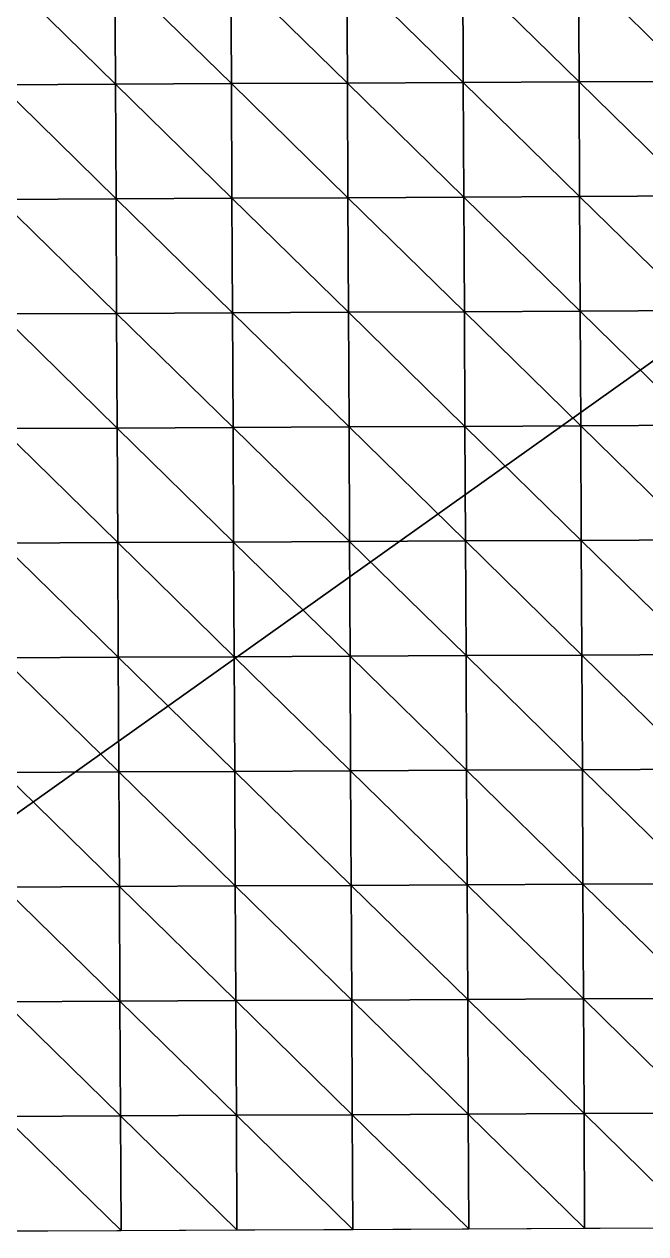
# Model space of a CAD drawing. Extents: x -372 to 678, y -263 to 741.
# Drawn here: x -304.4 to -237.1, y -262.9 to -131.7 of the extents above; entities that cross this region are included whole.
import ezdxf

# ---------------------------------------------------------------- set-up
doc = ezdxf.new("R2010")
doc.units = 0
doc.header["$LTSCALE"] = 0.0254
doc.layers.get('0').update_dxf_attribs({"linetype": 'CONTINUOUS'})
doc.layers.add('LOCATION_SNAPSHOT', color=144, linetype='CONTINUOUS')
doc.layers.add('LOCATION_TERRAIN', color=36, linetype='CONTINUOUS')

# ---------------------------------------------------------------- blocks, each defined once
blk = doc.blocks.new('LOCATION_SNAPSHOT')
at = {"color": 8}
mesh = blk.add_polyface(dxfattribs=at)
corners = [(-369.31, -262.94), (369.31, 262.95), (-371.82, 259.38), (371.82, -259.38)]
mesh.append_faces([[corners[k] for k in face] for face in [(0, 1, 2), (1, 0, 3)]], dxfattribs={"vtx0": -1, "color": 8})
blk = doc.blocks.new('LOCATION_TERRAIN')
at = {"color": 8}
mesh = blk.add_polyface(dxfattribs=at)
corners = [(-294.54, -138.22, -6.05), (-294.6, -125.78, -6.67), (-307.16, -125.84, -6.72)]
mesh.append_faces([[corners[k] for k in face] for face in [(0, 1, 2)]], dxfattribs={"color": 8})
mesh = blk.add_polyface(dxfattribs=at)
corners = [(-294.54, -138.22, -6.05), (-307.16, -125.84, -6.72), (-307.1, -138.28, -6.22)]
mesh.append_faces([[corners[k] for k in face] for face in [(0, 1, 2)]], dxfattribs={"color": 8})
mesh = blk.add_polyface(dxfattribs=at)
corners = [(-281.98, -138.16, -6.08), (-282.04, -125.72, -6.8), (-294.6, -125.78, -6.67)]
mesh.append_faces([[corners[k] for k in face] for face in [(0, 1, 2)]], dxfattribs={"color": 8})
mesh = blk.add_polyface(dxfattribs=at)
corners = [(-281.98, -138.16, -6.08), (-294.6, -125.78, -6.67), (-294.54, -138.22, -6.05)]
mesh.append_faces([[corners[k] for k in face] for face in [(0, 1, 2)]], dxfattribs={"color": 8})
mesh = blk.add_polyface(dxfattribs=at)
corners = [(-269.41, -138.1, -6.24), (-269.47, -125.66, -7.07), (-282.04, -125.72, -6.8)]
mesh.append_faces([[corners[k] for k in face] for face in [(0, 1, 2)]], dxfattribs={"color": 8})
mesh = blk.add_polyface(dxfattribs=at)
corners = [(-269.41, -138.1, -6.24), (-282.04, -125.72, -6.8), (-281.98, -138.16, -6.08)]
mesh.append_faces([[corners[k] for k in face] for face in [(0, 1, 2)]], dxfattribs={"color": 8})
mesh = blk.add_polyface(dxfattribs=at)
corners = [(-256.85, -138.04, -6.41), (-256.91, -125.6, -7.35), (-269.47, -125.66, -7.07)]
mesh.append_faces([[corners[k] for k in face] for face in [(0, 1, 2)]], dxfattribs={"color": 8})
mesh = blk.add_polyface(dxfattribs=at)
corners = [(-256.85, -138.04, -6.41), (-269.47, -125.66, -7.07), (-269.41, -138.1, -6.24)]
mesh.append_faces([[corners[k] for k in face] for face in [(0, 1, 2)]], dxfattribs={"color": 8})
mesh = blk.add_polyface(dxfattribs=at)
corners = [(-244.29, -137.98, -6.31), (-244.35, -125.54, -7.18), (-256.91, -125.6, -7.35)]
mesh.append_faces([[corners[k] for k in face] for face in [(0, 1, 2)]], dxfattribs={"color": 8})
mesh = blk.add_polyface(dxfattribs=at)
corners = [(-244.29, -137.98, -6.31), (-256.91, -125.6, -7.35), (-256.85, -138.04, -6.41)]
mesh.append_faces([[corners[k] for k in face] for face in [(0, 1, 2)]], dxfattribs={"color": 8})
mesh = blk.add_polyface(dxfattribs=at)
corners = [(-231.73, -137.92, -5.98), (-231.79, -125.48, -6.63), (-244.35, -125.54, -7.18)]
mesh.append_faces([[corners[k] for k in face] for face in [(0, 1, 2)]], dxfattribs={"color": 8})
mesh = blk.add_polyface(dxfattribs=at)
corners = [(-231.73, -137.92, -5.98), (-244.35, -125.54, -7.18), (-244.29, -137.98, -6.31)]
mesh.append_faces([[corners[k] for k in face] for face in [(0, 1, 2)]], dxfattribs={"color": 8})
mesh = blk.add_polyface(dxfattribs=at)
corners = [(-294.48, -150.66, -5.44), (-294.54, -138.22, -6.05), (-307.1, -138.28, -6.22)]
mesh.append_faces([[corners[k] for k in face] for face in [(0, 1, 2)]], dxfattribs={"color": 8})
mesh = blk.add_polyface(dxfattribs=at)
corners = [(-294.48, -150.66, -5.44), (-307.1, -138.28, -6.22), (-307.04, -150.72, -5.72)]
mesh.append_faces([[corners[k] for k in face] for face in [(0, 1, 2)]], dxfattribs={"color": 8})
mesh = blk.add_polyface(dxfattribs=at)
corners = [(-281.92, -150.6, -5.36), (-281.98, -138.16, -6.08), (-294.54, -138.22, -6.05)]
mesh.append_faces([[corners[k] for k in face] for face in [(0, 1, 2)]], dxfattribs={"color": 8})
mesh = blk.add_polyface(dxfattribs=at)
corners = [(-281.92, -150.6, -5.36), (-294.54, -138.22, -6.05), (-294.48, -150.66, -5.44)]
mesh.append_faces([[corners[k] for k in face] for face in [(0, 1, 2)]], dxfattribs={"color": 8})
mesh = blk.add_polyface(dxfattribs=at)
corners = [(-269.35, -150.54, -5.42), (-269.41, -138.1, -6.24), (-281.98, -138.16, -6.08)]
mesh.append_faces([[corners[k] for k in face] for face in [(0, 1, 2)]], dxfattribs={"color": 8})
mesh = blk.add_polyface(dxfattribs=at)
corners = [(-269.35, -150.54, -5.42), (-281.98, -138.16, -6.08), (-281.92, -150.6, -5.36)]
mesh.append_faces([[corners[k] for k in face] for face in [(0, 1, 2)]], dxfattribs={"color": 8})
mesh = blk.add_polyface(dxfattribs=at)
corners = [(-256.79, -150.47, -5.48), (-256.85, -138.04, -6.41), (-269.41, -138.1, -6.24)]
mesh.append_faces([[corners[k] for k in face] for face in [(0, 1, 2)]], dxfattribs={"color": 8})
mesh = blk.add_polyface(dxfattribs=at)
corners = [(-256.79, -150.47, -5.48), (-269.41, -138.1, -6.24), (-269.35, -150.54, -5.42)]
mesh.append_faces([[corners[k] for k in face] for face in [(0, 1, 2)]], dxfattribs={"color": 8})
mesh = blk.add_polyface(dxfattribs=at)
corners = [(-244.23, -150.41, -5.44), (-244.29, -137.98, -6.31), (-256.85, -138.04, -6.41)]
mesh.append_faces([[corners[k] for k in face] for face in [(0, 1, 2)]], dxfattribs={"color": 8})
mesh = blk.add_polyface(dxfattribs=at)
corners = [(-244.23, -150.41, -5.44), (-256.85, -138.04, -6.41), (-256.79, -150.47, -5.48)]
mesh.append_faces([[corners[k] for k in face] for face in [(0, 1, 2)]], dxfattribs={"color": 8})
mesh = blk.add_polyface(dxfattribs=at)
corners = [(-231.67, -150.35, -5.32), (-231.73, -137.92, -5.98), (-244.29, -137.98, -6.31)]
mesh.append_faces([[corners[k] for k in face] for face in [(0, 1, 2)]], dxfattribs={"color": 8})
mesh = blk.add_polyface(dxfattribs=at)
corners = [(-231.67, -150.35, -5.32), (-244.29, -137.98, -6.31), (-244.23, -150.41, -5.44)]
mesh.append_faces([[corners[k] for k in face] for face in [(0, 1, 2)]], dxfattribs={"color": 8})
mesh = blk.add_polyface(dxfattribs=at)
corners = [(-294.42, -163.09, -4.96), (-294.48, -150.66, -5.44), (-307.04, -150.72, -5.72)]
mesh.append_faces([[corners[k] for k in face] for face in [(0, 1, 2)]], dxfattribs={"color": 8})
mesh = blk.add_polyface(dxfattribs=at)
corners = [(-294.42, -163.09, -4.96), (-307.04, -150.72, -5.72), (-306.98, -163.15, -5.29)]
mesh.append_faces([[corners[k] for k in face] for face in [(0, 1, 2)]], dxfattribs={"color": 8})
mesh = blk.add_polyface(dxfattribs=at)
corners = [(-281.86, -163.03, -4.82), (-281.92, -150.6, -5.36), (-294.48, -150.66, -5.44)]
mesh.append_faces([[corners[k] for k in face] for face in [(0, 1, 2)]], dxfattribs={"color": 8})
mesh = blk.add_polyface(dxfattribs=at)
corners = [(-281.86, -163.03, -4.82), (-294.48, -150.66, -5.44), (-294.42, -163.09, -4.96)]
mesh.append_faces([[corners[k] for k in face] for face in [(0, 1, 2)]], dxfattribs={"color": 8})
mesh = blk.add_polyface(dxfattribs=at)
corners = [(-269.29, -162.97, -4.82), (-269.35, -150.54, -5.42), (-281.92, -150.6, -5.36)]
mesh.append_faces([[corners[k] for k in face] for face in [(0, 1, 2)]], dxfattribs={"color": 8})
mesh = blk.add_polyface(dxfattribs=at)
corners = [(-269.29, -162.97, -4.82), (-281.92, -150.6, -5.36), (-281.86, -163.03, -4.82)]
mesh.append_faces([[corners[k] for k in face] for face in [(0, 1, 2)]], dxfattribs={"color": 8})
mesh = blk.add_polyface(dxfattribs=at)
corners = [(-256.73, -162.91, -4.82), (-256.79, -150.47, -5.48), (-269.35, -150.54, -5.42)]
mesh.append_faces([[corners[k] for k in face] for face in [(0, 1, 2)]], dxfattribs={"color": 8})
mesh = blk.add_polyface(dxfattribs=at)
corners = [(-256.73, -162.91, -4.82), (-269.35, -150.54, -5.42), (-269.29, -162.97, -4.82)]
mesh.append_faces([[corners[k] for k in face] for face in [(0, 1, 2)]], dxfattribs={"color": 8})
mesh = blk.add_polyface(dxfattribs=at)
corners = [(-244.17, -162.85, -4.82), (-244.23, -150.41, -5.44), (-256.79, -150.47, -5.48)]
mesh.append_faces([[corners[k] for k in face] for face in [(0, 1, 2)]], dxfattribs={"color": 8})
mesh = blk.add_polyface(dxfattribs=at)
corners = [(-244.17, -162.85, -4.82), (-256.79, -150.47, -5.48), (-256.73, -162.91, -4.82)]
mesh.append_faces([[corners[k] for k in face] for face in [(0, 1, 2)]], dxfattribs={"color": 8})
mesh = blk.add_polyface(dxfattribs=at)
corners = [(-231.61, -162.79, -4.82), (-231.67, -150.35, -5.32), (-244.23, -150.41, -5.44)]
mesh.append_faces([[corners[k] for k in face] for face in [(0, 1, 2)]], dxfattribs={"color": 8})
mesh = blk.add_polyface(dxfattribs=at)
corners = [(-231.61, -162.79, -4.82), (-244.23, -150.41, -5.44), (-244.17, -162.85, -4.82)]
mesh.append_faces([[corners[k] for k in face] for face in [(0, 1, 2)]], dxfattribs={"color": 8})
mesh = blk.add_polyface(dxfattribs=at)
corners = [(-294.36, -175.53, -4.64), (-294.42, -163.09, -4.96), (-306.98, -163.15, -5.29)]
mesh.append_faces([[corners[k] for k in face] for face in [(0, 1, 2)]], dxfattribs={"color": 8})
mesh = blk.add_polyface(dxfattribs=at)
corners = [(-294.36, -175.53, -4.64), (-306.98, -163.15, -5.29), (-306.92, -175.59, -4.97)]
mesh.append_faces([[corners[k] for k in face] for face in [(0, 1, 2)]], dxfattribs={"color": 8})
mesh = blk.add_polyface(dxfattribs=at)
corners = [(-281.8, -175.47, -4.49), (-281.86, -163.03, -4.82), (-294.42, -163.09, -4.96)]
mesh.append_faces([[corners[k] for k in face] for face in [(0, 1, 2)]], dxfattribs={"color": 8})
mesh = blk.add_polyface(dxfattribs=at)
corners = [(-281.8, -175.47, -4.49), (-294.42, -163.09, -4.96), (-294.36, -175.53, -4.64)]
mesh.append_faces([[corners[k] for k in face] for face in [(0, 1, 2)]], dxfattribs={"color": 8})
mesh = blk.add_polyface(dxfattribs=at)
corners = [(-269.23, -175.41, -4.49), (-269.29, -162.97, -4.82), (-281.86, -163.03, -4.82)]
mesh.append_faces([[corners[k] for k in face] for face in [(0, 1, 2)]], dxfattribs={"color": 8})
mesh = blk.add_polyface(dxfattribs=at)
corners = [(-269.23, -175.41, -4.49), (-281.86, -163.03, -4.82), (-281.8, -175.47, -4.49)]
mesh.append_faces([[corners[k] for k in face] for face in [(0, 1, 2)]], dxfattribs={"color": 8})
mesh = blk.add_polyface(dxfattribs=at)
corners = [(-256.67, -175.35, -4.49), (-256.73, -162.91, -4.82), (-269.29, -162.97, -4.82)]
mesh.append_faces([[corners[k] for k in face] for face in [(0, 1, 2)]], dxfattribs={"color": 8})
mesh = blk.add_polyface(dxfattribs=at)
corners = [(-256.67, -175.35, -4.49), (-269.29, -162.97, -4.82), (-269.23, -175.41, -4.49)]
mesh.append_faces([[corners[k] for k in face] for face in [(0, 1, 2)]], dxfattribs={"color": 8})
mesh = blk.add_polyface(dxfattribs=at)
corners = [(-244.11, -175.29, -4.49), (-244.17, -162.85, -4.82), (-256.73, -162.91, -4.82)]
mesh.append_faces([[corners[k] for k in face] for face in [(0, 1, 2)]], dxfattribs={"color": 8})
mesh = blk.add_polyface(dxfattribs=at)
corners = [(-244.11, -175.29, -4.49), (-256.73, -162.91, -4.82), (-256.67, -175.35, -4.49)]
mesh.append_faces([[corners[k] for k in face] for face in [(0, 1, 2)]], dxfattribs={"color": 8})
mesh = blk.add_polyface(dxfattribs=at)
corners = [(-231.55, -175.23, -4.49), (-231.61, -162.79, -4.82), (-244.17, -162.85, -4.82)]
mesh.append_faces([[corners[k] for k in face] for face in [(0, 1, 2)]], dxfattribs={"color": 8})
mesh = blk.add_polyface(dxfattribs=at)
corners = [(-231.55, -175.23, -4.49), (-244.17, -162.85, -4.82), (-244.11, -175.29, -4.49)]
mesh.append_faces([[corners[k] for k in face] for face in [(0, 1, 2)]], dxfattribs={"color": 8})
mesh = blk.add_polyface(dxfattribs=at)
corners = [(-294.3, -187.96, -4.31), (-294.36, -175.53, -4.64), (-306.92, -175.59, -4.97)]
mesh.append_faces([[corners[k] for k in face] for face in [(0, 1, 2)]], dxfattribs={"color": 8})
mesh = blk.add_polyface(dxfattribs=at)
corners = [(-294.3, -187.96, -4.31), (-306.92, -175.59, -4.97), (-306.86, -188.03, -4.64)]
mesh.append_faces([[corners[k] for k in face] for face in [(0, 1, 2)]], dxfattribs={"color": 8})
mesh = blk.add_polyface(dxfattribs=at)
corners = [(-281.74, -187.9, -4.16), (-281.8, -175.47, -4.49), (-294.36, -175.53, -4.64)]
mesh.append_faces([[corners[k] for k in face] for face in [(0, 1, 2)]], dxfattribs={"color": 8})
mesh = blk.add_polyface(dxfattribs=at)
corners = [(-281.74, -187.9, -4.16), (-294.36, -175.53, -4.64), (-294.3, -187.96, -4.31)]
mesh.append_faces([[corners[k] for k in face] for face in [(0, 1, 2)]], dxfattribs={"color": 8})
mesh = blk.add_polyface(dxfattribs=at)
corners = [(-269.17, -187.84, -4.16), (-269.23, -175.41, -4.49), (-281.8, -175.47, -4.49)]
mesh.append_faces([[corners[k] for k in face] for face in [(0, 1, 2)]], dxfattribs={"color": 8})
mesh = blk.add_polyface(dxfattribs=at)
corners = [(-269.17, -187.84, -4.16), (-281.8, -175.47, -4.49), (-281.74, -187.9, -4.16)]
mesh.append_faces([[corners[k] for k in face] for face in [(0, 1, 2)]], dxfattribs={"color": 8})
mesh = blk.add_polyface(dxfattribs=at)
corners = [(-256.61, -187.78, -4.16), (-256.67, -175.35, -4.49), (-269.23, -175.41, -4.49)]
mesh.append_faces([[corners[k] for k in face] for face in [(0, 1, 2)]], dxfattribs={"color": 8})
mesh = blk.add_polyface(dxfattribs=at)
corners = [(-256.61, -187.78, -4.16), (-269.23, -175.41, -4.49), (-269.17, -187.84, -4.16)]
mesh.append_faces([[corners[k] for k in face] for face in [(0, 1, 2)]], dxfattribs={"color": 8})
mesh = blk.add_polyface(dxfattribs=at)
corners = [(-244.05, -187.72, -4.16), (-244.11, -175.29, -4.49), (-256.67, -175.35, -4.49)]
mesh.append_faces([[corners[k] for k in face] for face in [(0, 1, 2)]], dxfattribs={"color": 8})
mesh = blk.add_polyface(dxfattribs=at)
corners = [(-244.05, -187.72, -4.16), (-256.67, -175.35, -4.49), (-256.61, -187.78, -4.16)]
mesh.append_faces([[corners[k] for k in face] for face in [(0, 1, 2)]], dxfattribs={"color": 8})
mesh = blk.add_polyface(dxfattribs=at)
corners = [(-231.49, -187.66, -4.16), (-231.55, -175.23, -4.49), (-244.11, -175.29, -4.49)]
mesh.append_faces([[corners[k] for k in face] for face in [(0, 1, 2)]], dxfattribs={"color": 8})
mesh = blk.add_polyface(dxfattribs=at)
corners = [(-231.49, -187.66, -4.16), (-244.11, -175.29, -4.49), (-244.05, -187.72, -4.16)]
mesh.append_faces([[corners[k] for k in face] for face in [(0, 1, 2)]], dxfattribs={"color": 8})
mesh = blk.add_polyface(dxfattribs=at)
corners = [(-294.24, -200.4, -4.27), (-294.3, -187.96, -4.31), (-306.86, -188.03, -4.64)]
mesh.append_faces([[corners[k] for k in face] for face in [(0, 1, 2)]], dxfattribs={"color": 8})
mesh = blk.add_polyface(dxfattribs=at)
corners = [(-294.24, -200.4, -4.27), (-306.86, -188.03, -4.64), (-306.8, -200.46, -4.65)]
mesh.append_faces([[corners[k] for k in face] for face in [(0, 1, 2)]], dxfattribs={"color": 8})
mesh = blk.add_polyface(dxfattribs=at)
corners = [(-281.68, -200.34, -4.06), (-281.74, -187.9, -4.16), (-294.3, -187.96, -4.31)]
mesh.append_faces([[corners[k] for k in face] for face in [(0, 1, 2)]], dxfattribs={"color": 8})
mesh = blk.add_polyface(dxfattribs=at)
corners = [(-281.68, -200.34, -4.06), (-294.3, -187.96, -4.31), (-294.24, -200.4, -4.27)]
mesh.append_faces([[corners[k] for k in face] for face in [(0, 1, 2)]], dxfattribs={"color": 8})
mesh = blk.add_polyface(dxfattribs=at)
corners = [(-269.12, -200.28, -3.97), (-269.17, -187.84, -4.16), (-281.74, -187.9, -4.16)]
mesh.append_faces([[corners[k] for k in face] for face in [(0, 1, 2)]], dxfattribs={"color": 8})
mesh = blk.add_polyface(dxfattribs=at)
corners = [(-269.12, -200.28, -3.97), (-281.74, -187.9, -4.16), (-281.68, -200.34, -4.06)]
mesh.append_faces([[corners[k] for k in face] for face in [(0, 1, 2)]], dxfattribs={"color": 8})
mesh = blk.add_polyface(dxfattribs=at)
corners = [(-256.55, -200.22, -3.87), (-256.61, -187.78, -4.16), (-269.17, -187.84, -4.16)]
mesh.append_faces([[corners[k] for k in face] for face in [(0, 1, 2)]], dxfattribs={"color": 8})
mesh = blk.add_polyface(dxfattribs=at)
corners = [(-256.55, -200.22, -3.87), (-269.17, -187.84, -4.16), (-269.12, -200.28, -3.97)]
mesh.append_faces([[corners[k] for k in face] for face in [(0, 1, 2)]], dxfattribs={"color": 8})
mesh = blk.add_polyface(dxfattribs=at)
corners = [(-243.99, -200.16, -3.86), (-244.05, -187.72, -4.16), (-256.61, -187.78, -4.16)]
mesh.append_faces([[corners[k] for k in face] for face in [(0, 1, 2)]], dxfattribs={"color": 8})
mesh = blk.add_polyface(dxfattribs=at)
corners = [(-243.99, -200.16, -3.86), (-256.61, -187.78, -4.16), (-256.55, -200.22, -3.87)]
mesh.append_faces([[corners[k] for k in face] for face in [(0, 1, 2)]], dxfattribs={"color": 8})
mesh = blk.add_polyface(dxfattribs=at)
corners = [(-231.43, -200.1, -3.9), (-231.49, -187.66, -4.16), (-244.05, -187.72, -4.16)]
mesh.append_faces([[corners[k] for k in face] for face in [(0, 1, 2)]], dxfattribs={"color": 8})
mesh = blk.add_polyface(dxfattribs=at)
corners = [(-231.43, -200.1, -3.9), (-244.05, -187.72, -4.16), (-243.99, -200.16, -3.86)]
mesh.append_faces([[corners[k] for k in face] for face in [(0, 1, 2)]], dxfattribs={"color": 8})
mesh = blk.add_polyface(dxfattribs=at)
corners = [(-294.18, -212.84, -4.65), (-294.24, -200.4, -4.27), (-306.8, -200.46, -4.65)]
mesh.append_faces([[corners[k] for k in face] for face in [(0, 1, 2)]], dxfattribs={"color": 8})
mesh = blk.add_polyface(dxfattribs=at)
corners = [(-294.18, -212.84, -4.65), (-306.8, -200.46, -4.65), (-306.74, -212.9, -5.13)]
mesh.append_faces([[corners[k] for k in face] for face in [(0, 1, 2)]], dxfattribs={"color": 8})
mesh = blk.add_polyface(dxfattribs=at)
corners = [(-281.62, -212.78, -4.26), (-281.68, -200.34, -4.06), (-294.24, -200.4, -4.27)]
mesh.append_faces([[corners[k] for k in face] for face in [(0, 1, 2)]], dxfattribs={"color": 8})
mesh = blk.add_polyface(dxfattribs=at)
corners = [(-281.62, -212.78, -4.26), (-294.24, -200.4, -4.27), (-294.18, -212.84, -4.65)]
mesh.append_faces([[corners[k] for k in face] for face in [(0, 1, 2)]], dxfattribs={"color": 8})
mesh = blk.add_polyface(dxfattribs=at)
corners = [(-269.06, -212.72, -3.96), (-269.12, -200.28, -3.97), (-281.68, -200.34, -4.06)]
mesh.append_faces([[corners[k] for k in face] for face in [(0, 1, 2)]], dxfattribs={"color": 8})
mesh = blk.add_polyface(dxfattribs=at)
corners = [(-269.06, -212.72, -3.96), (-281.68, -200.34, -4.06), (-281.62, -212.78, -4.26)]
mesh.append_faces([[corners[k] for k in face] for face in [(0, 1, 2)]], dxfattribs={"color": 8})
mesh = blk.add_polyface(dxfattribs=at)
corners = [(-256.49, -212.66, -3.65), (-256.55, -200.22, -3.87), (-269.12, -200.28, -3.97)]
mesh.append_faces([[corners[k] for k in face] for face in [(0, 1, 2)]], dxfattribs={"color": 8})
mesh = blk.add_polyface(dxfattribs=at)
corners = [(-256.49, -212.66, -3.65), (-269.12, -200.28, -3.97), (-269.06, -212.72, -3.96)]
mesh.append_faces([[corners[k] for k in face] for face in [(0, 1, 2)]], dxfattribs={"color": 8})
mesh = blk.add_polyface(dxfattribs=at)
corners = [(-243.93, -212.6, -3.58), (-243.99, -200.16, -3.86), (-256.55, -200.22, -3.87)]
mesh.append_faces([[corners[k] for k in face] for face in [(0, 1, 2)]], dxfattribs={"color": 8})
mesh = blk.add_polyface(dxfattribs=at)
corners = [(-243.93, -212.6, -3.58), (-256.55, -200.22, -3.87), (-256.49, -212.66, -3.65)]
mesh.append_faces([[corners[k] for k in face] for face in [(0, 1, 2)]], dxfattribs={"color": 8})
mesh = blk.add_polyface(dxfattribs=at)
corners = [(-231.37, -212.54, -3.74), (-231.43, -200.1, -3.9), (-243.99, -200.16, -3.86)]
mesh.append_faces([[corners[k] for k in face] for face in [(0, 1, 2)]], dxfattribs={"color": 8})
mesh = blk.add_polyface(dxfattribs=at)
corners = [(-231.37, -212.54, -3.74), (-243.99, -200.16, -3.86), (-243.93, -212.6, -3.58)]
mesh.append_faces([[corners[k] for k in face] for face in [(0, 1, 2)]], dxfattribs={"color": 8})
mesh = blk.add_polyface(dxfattribs=at)
corners = [(-231.31, -224.97, -3.58), (-231.37, -212.54, -3.74), (-243.93, -212.6, -3.58)]
mesh.append_faces([[corners[k] for k in face] for face in [(0, 1, 2)]], dxfattribs={"color": 8})
mesh = blk.add_polyface(dxfattribs=at)
corners = [(-294.12, -225.27, -5.03), (-294.18, -212.84, -4.65), (-306.74, -212.9, -5.13)]
mesh.append_faces([[corners[k] for k in face] for face in [(0, 1, 2)]], dxfattribs={"color": 8})
mesh = blk.add_polyface(dxfattribs=at)
corners = [(-294.12, -225.27, -5.03), (-306.74, -212.9, -5.13), (-306.68, -225.33, -5.62)]
mesh.append_faces([[corners[k] for k in face] for face in [(0, 1, 2)]], dxfattribs={"color": 8})
mesh = blk.add_polyface(dxfattribs=at)
corners = [(-281.56, -225.21, -4.47), (-281.62, -212.78, -4.26), (-294.18, -212.84, -4.65)]
mesh.append_faces([[corners[k] for k in face] for face in [(0, 1, 2)]], dxfattribs={"color": 8})
mesh = blk.add_polyface(dxfattribs=at)
corners = [(-281.56, -225.21, -4.47), (-294.18, -212.84, -4.65), (-294.12, -225.27, -5.03)]
mesh.append_faces([[corners[k] for k in face] for face in [(0, 1, 2)]], dxfattribs={"color": 8})
mesh = blk.add_polyface(dxfattribs=at)
corners = [(-269, -225.15, -3.95), (-269.06, -212.72, -3.96), (-281.62, -212.78, -4.26)]
mesh.append_faces([[corners[k] for k in face] for face in [(0, 1, 2)]], dxfattribs={"color": 8})
mesh = blk.add_polyface(dxfattribs=at)
corners = [(-269, -225.15, -3.95), (-281.62, -212.78, -4.26), (-281.56, -225.21, -4.47)]
mesh.append_faces([[corners[k] for k in face] for face in [(0, 1, 2)]], dxfattribs={"color": 8})
mesh = blk.add_polyface(dxfattribs=at)
corners = [(-256.43, -225.09, -3.42), (-256.49, -212.66, -3.65), (-269.06, -212.72, -3.96)]
mesh.append_faces([[corners[k] for k in face] for face in [(0, 1, 2)]], dxfattribs={"color": 8})
mesh = blk.add_polyface(dxfattribs=at)
corners = [(-256.43, -225.09, -3.42), (-269.06, -212.72, -3.96), (-269, -225.15, -3.95)]
mesh.append_faces([[corners[k] for k in face] for face in [(0, 1, 2)]], dxfattribs={"color": 8})
mesh = blk.add_polyface(dxfattribs=at)
corners = [(-243.87, -225.03, -3.31), (-243.93, -212.6, -3.58), (-256.49, -212.66, -3.65)]
mesh.append_faces([[corners[k] for k in face] for face in [(0, 1, 2)]], dxfattribs={"color": 8})
mesh = blk.add_polyface(dxfattribs=at)
corners = [(-243.87, -225.03, -3.31), (-256.49, -212.66, -3.65), (-256.43, -225.09, -3.42)]
mesh.append_faces([[corners[k] for k in face] for face in [(0, 1, 2)]], dxfattribs={"color": 8})
mesh = blk.add_polyface(dxfattribs=at)
corners = [(-231.31, -224.97, -3.58), (-243.93, -212.6, -3.58), (-243.87, -225.03, -3.31)]
mesh.append_faces([[corners[k] for k in face] for face in [(0, 1, 2)]], dxfattribs={"color": 8})
mesh = blk.add_polyface(dxfattribs=at)
corners = [(-294.06, -237.71, -5.14), (-294.12, -225.27, -5.03), (-306.68, -225.33, -5.62)]
mesh.append_faces([[corners[k] for k in face] for face in [(0, 1, 2)]], dxfattribs={"color": 8})
mesh = blk.add_polyface(dxfattribs=at)
corners = [(-294.06, -237.71, -5.14), (-306.68, -225.33, -5.62), (-306.62, -237.77, -5.8)]
mesh.append_faces([[corners[k] for k in face] for face in [(0, 1, 2)]], dxfattribs={"color": 8})
mesh = blk.add_polyface(dxfattribs=at)
corners = [(-281.5, -237.65, -4.52), (-281.56, -225.21, -4.47), (-294.12, -225.27, -5.03)]
mesh.append_faces([[corners[k] for k in face] for face in [(0, 1, 2)]], dxfattribs={"color": 8})
mesh = blk.add_polyface(dxfattribs=at)
corners = [(-281.5, -237.65, -4.52), (-294.12, -225.27, -5.03), (-294.06, -237.71, -5.14)]
mesh.append_faces([[corners[k] for k in face] for face in [(0, 1, 2)]], dxfattribs={"color": 8})
mesh = blk.add_polyface(dxfattribs=at)
corners = [(-268.94, -237.59, -3.94), (-269, -225.15, -3.95), (-281.56, -225.21, -4.47)]
mesh.append_faces([[corners[k] for k in face] for face in [(0, 1, 2)]], dxfattribs={"color": 8})
mesh = blk.add_polyface(dxfattribs=at)
corners = [(-268.94, -237.59, -3.94), (-281.56, -225.21, -4.47), (-281.5, -237.65, -4.52)]
mesh.append_faces([[corners[k] for k in face] for face in [(0, 1, 2)]], dxfattribs={"color": 8})
mesh = blk.add_polyface(dxfattribs=at)
corners = [(-256.37, -237.53, -3.37), (-256.43, -225.09, -3.42), (-269, -225.15, -3.95)]
mesh.append_faces([[corners[k] for k in face] for face in [(0, 1, 2)]], dxfattribs={"color": 8})
mesh = blk.add_polyface(dxfattribs=at)
corners = [(-256.37, -237.53, -3.37), (-269, -225.15, -3.95), (-268.94, -237.59, -3.94)]
mesh.append_faces([[corners[k] for k in face] for face in [(0, 1, 2)]], dxfattribs={"color": 8})
mesh = blk.add_polyface(dxfattribs=at)
corners = [(-243.81, -237.47, -3.25), (-243.87, -225.03, -3.31), (-256.43, -225.09, -3.42)]
mesh.append_faces([[corners[k] for k in face] for face in [(0, 1, 2)]], dxfattribs={"color": 8})
mesh = blk.add_polyface(dxfattribs=at)
corners = [(-243.81, -237.47, -3.25), (-256.43, -225.09, -3.42), (-256.37, -237.53, -3.37)]
mesh.append_faces([[corners[k] for k in face] for face in [(0, 1, 2)]], dxfattribs={"color": 8})
mesh = blk.add_polyface(dxfattribs=at)
corners = [(-231.25, -237.41, -3.54), (-231.31, -224.97, -3.58), (-243.87, -225.03, -3.31)]
mesh.append_faces([[corners[k] for k in face] for face in [(0, 1, 2)]], dxfattribs={"color": 8})
mesh = blk.add_polyface(dxfattribs=at)
corners = [(-231.25, -237.41, -3.54), (-243.87, -225.03, -3.31), (-243.81, -237.47, -3.25)]
mesh.append_faces([[corners[k] for k in face] for face in [(0, 1, 2)]], dxfattribs={"color": 8})
mesh = blk.add_polyface(dxfattribs=at)
corners = [(-243.75, -249.9, -3.52), (-243.81, -237.47, -3.25), (-256.37, -237.53, -3.37)]
mesh.append_faces([[corners[k] for k in face] for face in [(0, 1, 2)]], dxfattribs={"color": 8})
mesh = blk.add_polyface(dxfattribs=at)
corners = [(-231.19, -249.84, -3.7), (-231.25, -237.41, -3.54), (-243.81, -237.47, -3.25)]
mesh.append_faces([[corners[k] for k in face] for face in [(0, 1, 2)]], dxfattribs={"color": 8})
mesh = blk.add_polyface(dxfattribs=at)
corners = [(-231.19, -249.84, -3.7), (-243.81, -237.47, -3.25), (-243.75, -249.9, -3.52)]
mesh.append_faces([[corners[k] for k in face] for face in [(0, 1, 2)]], dxfattribs={"color": 8})
mesh = blk.add_polyface(dxfattribs=at)
corners = [(-294, -250.15, -4.81), (-294.06, -237.71, -5.14), (-306.62, -237.77, -5.8)]
mesh.append_faces([[corners[k] for k in face] for face in [(0, 1, 2)]], dxfattribs={"color": 8})
mesh = blk.add_polyface(dxfattribs=at)
corners = [(-294, -250.15, -4.81), (-306.62, -237.77, -5.8), (-306.56, -250.21, -5.47)]
mesh.append_faces([[corners[k] for k in face] for face in [(0, 1, 2)]], dxfattribs={"color": 8})
mesh = blk.add_polyface(dxfattribs=at)
corners = [(-281.44, -250.09, -4.31), (-281.5, -237.65, -4.52), (-294.06, -237.71, -5.14)]
mesh.append_faces([[corners[k] for k in face] for face in [(0, 1, 2)]], dxfattribs={"color": 8})
mesh = blk.add_polyface(dxfattribs=at)
corners = [(-281.44, -250.09, -4.31), (-294.06, -237.71, -5.14), (-294, -250.15, -4.81)]
mesh.append_faces([[corners[k] for k in face] for face in [(0, 1, 2)]], dxfattribs={"color": 8})
mesh = blk.add_polyface(dxfattribs=at)
corners = [(-268.88, -250.03, -3.95), (-268.94, -237.59, -3.94), (-281.5, -237.65, -4.52)]
mesh.append_faces([[corners[k] for k in face] for face in [(0, 1, 2)]], dxfattribs={"color": 8})
mesh = blk.add_polyface(dxfattribs=at)
corners = [(-268.88, -250.03, -3.95), (-281.5, -237.65, -4.52), (-281.44, -250.09, -4.31)]
mesh.append_faces([[corners[k] for k in face] for face in [(0, 1, 2)]], dxfattribs={"color": 8})
mesh = blk.add_polyface(dxfattribs=at)
corners = [(-256.31, -249.96, -3.59), (-256.37, -237.53, -3.37), (-268.94, -237.59, -3.94)]
mesh.append_faces([[corners[k] for k in face] for face in [(0, 1, 2)]], dxfattribs={"color": 8})
mesh = blk.add_polyface(dxfattribs=at)
corners = [(-256.31, -249.96, -3.59), (-268.94, -237.59, -3.94), (-268.88, -250.03, -3.95)]
mesh.append_faces([[corners[k] for k in face] for face in [(0, 1, 2)]], dxfattribs={"color": 8})
mesh = blk.add_polyface(dxfattribs=at)
corners = [(-243.75, -249.9, -3.52), (-256.37, -237.53, -3.37), (-256.31, -249.96, -3.59)]
mesh.append_faces([[corners[k] for k in face] for face in [(0, 1, 2)]], dxfattribs={"color": 8})
mesh = blk.add_polyface(dxfattribs=at)
corners = [(-293.94, -262.58, -4.48), (-294, -250.15, -4.81), (-306.56, -250.21, -5.47)]
mesh.append_faces([[corners[k] for k in face] for face in [(0, 1, 2)]], dxfattribs={"color": 8})
mesh = blk.add_polyface(dxfattribs=at)
corners = [(-293.94, -262.58, -4.48), (-306.56, -250.21, -5.47), (-306.5, -262.64, -5.14)]
mesh.append_faces([[corners[k] for k in face] for face in [(0, 1, 2)]], dxfattribs={"color": 8})
mesh = blk.add_polyface(dxfattribs=at)
corners = [(-281.38, -262.52, -4.11), (-281.44, -250.09, -4.31), (-294, -250.15, -4.81)]
mesh.append_faces([[corners[k] for k in face] for face in [(0, 1, 2)]], dxfattribs={"color": 8})
mesh = blk.add_polyface(dxfattribs=at)
corners = [(-281.38, -262.52, -4.11), (-294, -250.15, -4.81), (-293.94, -262.58, -4.48)]
mesh.append_faces([[corners[k] for k in face] for face in [(0, 1, 2)]], dxfattribs={"color": 8})
mesh = blk.add_polyface(dxfattribs=at)
corners = [(-268.82, -262.46, -3.96), (-268.88, -250.03, -3.95), (-281.44, -250.09, -4.31)]
mesh.append_faces([[corners[k] for k in face] for face in [(0, 1, 2)]], dxfattribs={"color": 8})
mesh = blk.add_polyface(dxfattribs=at)
corners = [(-268.82, -262.46, -3.96), (-281.44, -250.09, -4.31), (-281.38, -262.52, -4.11)]
mesh.append_faces([[corners[k] for k in face] for face in [(0, 1, 2)]], dxfattribs={"color": 8})
mesh = blk.add_polyface(dxfattribs=at)
corners = [(-256.25, -262.4, -3.82), (-256.31, -249.96, -3.59), (-268.88, -250.03, -3.95)]
mesh.append_faces([[corners[k] for k in face] for face in [(0, 1, 2)]], dxfattribs={"color": 8})
mesh = blk.add_polyface(dxfattribs=at)
corners = [(-256.25, -262.4, -3.82), (-268.88, -250.03, -3.95), (-268.82, -262.46, -3.96)]
mesh.append_faces([[corners[k] for k in face] for face in [(0, 1, 2)]], dxfattribs={"color": 8})
mesh = blk.add_polyface(dxfattribs=at)
corners = [(-243.69, -262.34, -3.79), (-243.75, -249.9, -3.52), (-256.31, -249.96, -3.59)]
mesh.append_faces([[corners[k] for k in face] for face in [(0, 1, 2)]], dxfattribs={"color": 8})
mesh = blk.add_polyface(dxfattribs=at)
corners = [(-243.69, -262.34, -3.79), (-256.31, -249.96, -3.59), (-256.25, -262.4, -3.82)]
mesh.append_faces([[corners[k] for k in face] for face in [(0, 1, 2)]], dxfattribs={"color": 8})
mesh = blk.add_polyface(dxfattribs=at)
corners = [(-231.13, -262.28, -3.86), (-231.19, -249.84, -3.7), (-243.75, -249.9, -3.52)]
mesh.append_faces([[corners[k] for k in face] for face in [(0, 1, 2)]], dxfattribs={"color": 8})
mesh = blk.add_polyface(dxfattribs=at)
corners = [(-231.13, -262.28, -3.86), (-243.75, -249.9, -3.52), (-243.69, -262.34, -3.79)]
mesh.append_faces([[corners[k] for k in face] for face in [(0, 1, 2)]], dxfattribs={"color": 8})

msp = doc.modelspace()

# ---------------------------------------------------------------- block references
at = {"layer": 'LOCATION_SNAPSHOT', "color": 0}
msp.add_blockref('LOCATION_SNAPSHOT', (0, 0), dxfattribs=at)
at = {"layer": 'LOCATION_TERRAIN', "color": 0}
msp.add_blockref('LOCATION_TERRAIN', (0, 0), dxfattribs=at)

doc.saveas('drawing.dxf')
